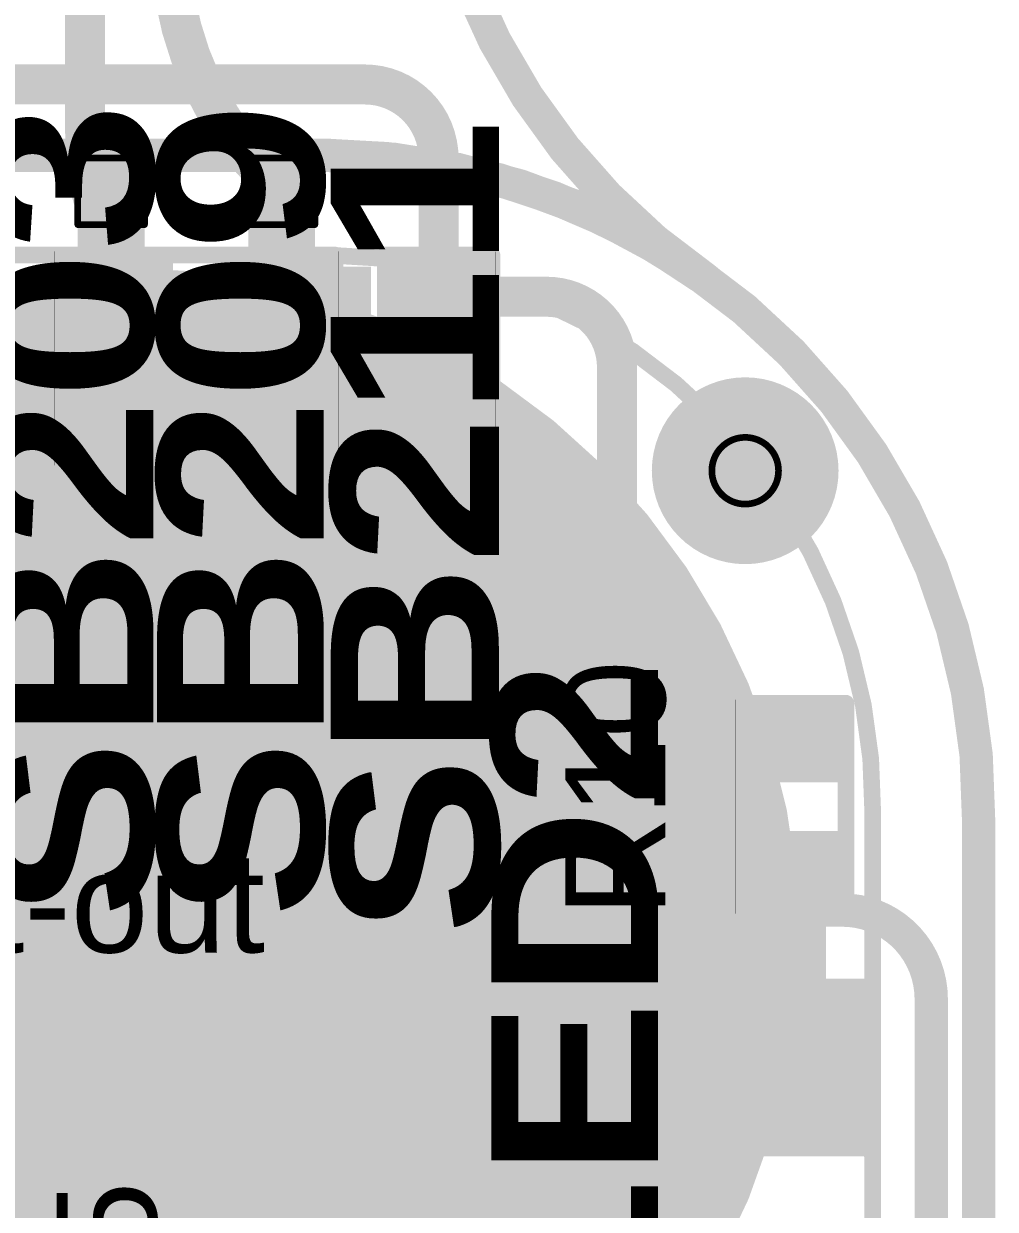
# Model space of a CAD drawing. Header units: inches. Extents: x -17 to 443, y -40 to 218.
# Drawn here: x 184.86 to 192.26, y 21.54 to 30.56 of the extents above; entities that cross this region are included whole.
import ezdxf

# ---------------------------------------------------------------- set-up
doc = ezdxf.new("R2010")
doc.units = ezdxf.units.IN
for name, color, linetype in [('Board Outline', 216, 'Continuous'), ('Bottom Layer', 5, 'Continuous'), ('Bottom Overlay', 54, 'Continuous'), ('Bottom Paste', 16, 'Continuous'), ('Bottom Solder', 6, 'Continuous'), ('Drill Drawing', 1, 'Continuous'), ('Fabrication', 76, 'Continuous'), ('Pad Holes', 156, 'Continuous'), ('Top Layer', 1, 'Continuous'), ('Top Overlay', 2, 'Continuous'), ('Top Paste', 8, 'Continuous'), ('Top Solder', 216, 'Continuous'), ('Via Holes', 16, 'Continuous')]:
    doc.layers.add(name, color=color, linetype=linetype)
doc.styles.add('Arial', font='', dxfattribs={"height": 0.2})
doc.styles.add('Arial Black_Bold', font='', dxfattribs={"height": 0.2})
doc.styles.get('Arial').set_extended_font_data('Arial')
doc.styles.get('Arial Black_Bold').set_extended_font_data('Arial Black', bold=True)

# ---------------------------------------------------------------- blocks, each defined once
blk = doc.blocks.new('SEMG_PAD_B_22')
at = {"layer": 'Bottom Layer'}
h = blk.add_hatch(color=5, dxfattribs=at)
edge = h.paths.add_edge_path()
edge.add_arc((2.794e-05, -9.98718602), 5.00000016, 0, 360)
at = {"layer": 'Bottom Paste'}
h = blk.add_hatch(color=16, dxfattribs=at)
edge = h.paths.add_edge_path()
edge.add_arc((2.794e-05, -9.98718602), 5.00000016, 0, 360)
at = {"layer": 'Bottom Solder'}
h = blk.add_hatch(color=6, dxfattribs=at)
edge = h.paths.add_edge_path()
edge.add_arc((2.794e-05, -9.98718602), 5.10160016, 0, 360)
at = {"layer": 'Bottom Overlay'}
for points in [[(-5.68320682, 10.96571086, 0.127, 0.127, 0), (-5.68320682, -10.9657134, 0.127, 0.127, 0)], [(-1.53065988, -15.21263658, 0.127, 0.127, -0.4142135623730932), (-5.68320682, -10.9657134, 0.127, 0.127, 0)], [(1.53071576, -15.21263658, 0.127, 0.127, 0), (-1.53065988, -15.21263658, 0.127, 0.127, 0)]]:
    blk.add_lwpolyline(points, format="xyseb", dxfattribs=at)
for points in [[(-5.71495682, -10.9657134, 0.0635, 0.0635, 1), (-5.65145682, -10.9657134, 0.0635, 0.0635, 1)], [(-5.71495682, -10.9657134, 0.0635, 0.0635, 1), (-5.65145682, -10.9657134, 0.0635, 0.0635, 1)], [(-1.56240988, -15.21263658, 0.0635, 0.0635, 1), (-1.49890988, -15.21263658, 0.0635, 0.0635, 1)], [(-1.56240988, -15.21263658, 0.0635, 0.0635, 1), (-1.49890988, -15.21263658, 0.0635, 0.0635, 1)]]:
    blk.add_lwpolyline(points, format="xyseb", close=True, dxfattribs=at)
blk = doc.blocks.new('S______B______0402_57')
at = {"layer": 'Top Layer'}
for points in [[(-0.6985, -0.3175), (-0.6985, 0.3175), (-0.2412999999999999, 0.3175), (-0.2413, -0.3175)], [(0.2412999999999999, -0.3175), (0.2413, 0.3175), (0.6985, 0.3175), (0.6985, -0.3175)]]:
    blk.add_hatch(color=1, dxfattribs=at).paths.add_polyline_path(points)
at = {"layer": 'Top Paste'}
for points in [[(-0.6985, -0.3175), (-0.6985, 0.3175), (-0.2412999999999999, 0.3175), (-0.2413, -0.3175)], [(0.2412999999999999, -0.3175), (0.2413, 0.3175), (0.6985, 0.3175), (0.6985, -0.3175)]]:
    blk.add_hatch(color=8, dxfattribs=at).paths.add_polyline_path(points)
at = {"layer": 'Top Solder'}
for points in [[(-0.75350116, -0.37250116), (-0.75350116, 0.37250116), (-0.1862988399999999, 0.37250116), (-0.18629884, -0.37250116)], [(0.1862988399999999, -0.37250116), (0.18629884, 0.37250116), (0.75350116, 0.37250116), (0.75350116, -0.37250116)]]:
    blk.add_hatch(color=216, dxfattribs=at).paths.add_polyline_path(points)
at = {"layer": 'Top Overlay'}
for points in [[(-0.7874, 0.4064, 0.127, 0.127, 0), (0.7874, 0.4064, 0.127, 0.127, 0)], [(-0.7874, 0.4064, 0.127, 0.127, 0), (-0.7874, -0.4064, 0.127, 0.127, 0)], [(0.7874, 0.4064, 0.127, 0.127, 0), (0.7874, -0.4064, 0.127, 0.127, 0)], [(-0.7874, -0.4064, 0.127, 0.127, 0), (0.7874, -0.4064, 0.127, 0.127, 0)], [(-0.8128, -0.4318, 0.0032258, 0.0032258, 0), (0.8128, -0.4318, 0.0032258, 0.0032258, 0)]]:
    blk.add_lwpolyline(points, format="xyseb", dxfattribs=at)
for points in [[(-0.8191499999999999, 0.4064, 0.0635, 0.0635, 1), (-0.7556499999999999, 0.4064, 0.0635, 0.0635, 1)], [(-0.8191499999999999, 0.4064, 0.0635, 0.0635, 1), (-0.7556499999999999, 0.4064, 0.0635, 0.0635, 1)], [(0.7556499999999999, 0.4064, 0.0635, 0.0635, 1), (0.8191499999999999, 0.4064, 0.0635, 0.0635, 1)], [(0.7556499999999999, 0.4064, 0.0635, 0.0635, 1), (0.8191499999999999, 0.4064, 0.0635, 0.0635, 1)], [(-0.8191499999999999, -0.4064, 0.0635, 0.0635, 1), (-0.7556499999999999, -0.4064, 0.0635, 0.0635, 1)], [(-0.8191499999999999, -0.4064, 0.0635, 0.0635, 1), (-0.7556499999999999, -0.4064, 0.0635, 0.0635, 1)], [(0.7556499999999999, -0.4064, 0.0635, 0.0635, 1), (0.8191499999999999, -0.4064, 0.0635, 0.0635, 1)], [(0.7556499999999999, -0.4064, 0.0635, 0.0635, 1), (0.8191499999999999, -0.4064, 0.0635, 0.0635, 1)], [(-0.81360518, -0.4318, 0.0016129, 0.0016129, 1), (-0.8119948199999999, -0.4318, 0.0016129, 0.0016129, 1)], [(0.8119948199999999, -0.4318, 0.0016129, 0.0016129, 1), (0.81360518, -0.4318, 0.0016129, 0.0016129, 1)]]:
    blk.add_lwpolyline(points, format="xyseb", close=True, dxfattribs=at)
at = {"layer": 'Top Overlay', "style": 'Arial Black_Bold'}
blk.add_text('SB211', height=1.27, dxfattribs=at).set_placement((-4.388119239999999, -0.44853098))
blk = doc.blocks.new('S______B______0402_59')
at = {"layer": 'Top Layer'}
for points in [[(-0.6985, -0.3175), (-0.6985, 0.3175), (-0.2412999999999999, 0.3175), (-0.2413, -0.3175)], [(0.2412999999999999, -0.3175), (0.2413, 0.3175), (0.6985, 0.3175), (0.6985, -0.3175)]]:
    blk.add_hatch(color=1, dxfattribs=at).paths.add_polyline_path(points)
at = {"layer": 'Top Paste'}
for points in [[(-0.6985, -0.3175), (-0.6985, 0.3175), (-0.2412999999999999, 0.3175), (-0.2413, -0.3175)], [(0.2412999999999999, -0.3175), (0.2413, 0.3175), (0.6985, 0.3175), (0.6985, -0.3175)]]:
    blk.add_hatch(color=8, dxfattribs=at).paths.add_polyline_path(points)
at = {"layer": 'Top Solder'}
for points in [[(-0.75350116, -0.37250116), (-0.75350116, 0.37250116), (-0.1862988399999999, 0.37250116), (-0.18629884, -0.37250116)], [(0.1862988399999999, -0.37250116), (0.18629884, 0.37250116), (0.75350116, 0.37250116), (0.75350116, -0.37250116)]]:
    blk.add_hatch(color=216, dxfattribs=at).paths.add_polyline_path(points)
at = {"layer": 'Top Overlay'}
for points in [[(-0.7874, 0.4064, 0.127, 0.127, 0), (0.7874, 0.4064, 0.127, 0.127, 0)], [(-0.7874, 0.4064, 0.127, 0.127, 0), (-0.7874, -0.40639492, 0.127, 0.127, 0)], [(0.7874, 0.4064, 0.127, 0.127, 0), (0.78740254, -0.40640254, 0.127, 0.127, 0)], [(-0.7874, -0.40639492, 0.127, 0.127, 0), (0.78740254, -0.40640254, 0.127, 0.127, 0)], [(-0.8128, -0.4317974599999999, 0.0032258, 0.0032258, 0), (0.8128, -0.4317974599999999, 0.0032258, 0.0032258, 0)]]:
    blk.add_lwpolyline(points, format="xyseb", dxfattribs=at)
for points in [[(-0.8191499999999999, 0.4064, 0.0635, 0.0635, 1), (-0.7556499999999999, 0.4064, 0.0635, 0.0635, 1)], [(-0.8191499999999999, 0.4064, 0.0635, 0.0635, 1), (-0.7556499999999999, 0.4064, 0.0635, 0.0635, 1)], [(0.7556499999999999, 0.4064, 0.0635, 0.0635, 1), (0.8191499999999999, 0.4064, 0.0635, 0.0635, 1)], [(0.7556499999999999, 0.4064, 0.0635, 0.0635, 1), (0.8191499999999999, 0.4064, 0.0635, 0.0635, 1)], [(-0.8191499999999999, -0.40639492, 0.0635, 0.0635, 1), (-0.7556499999999999, -0.40639492, 0.0635, 0.0635, 1)], [(-0.8191499999999999, -0.40639492, 0.0635, 0.0635, 1), (-0.7556499999999999, -0.40639492, 0.0635, 0.0635, 1)], [(0.75565254, -0.40640254, 0.0635, 0.0635, 1), (0.8191525399999998, -0.40640254, 0.0635, 0.0635, 1)], [(0.75565254, -0.40640254, 0.0635, 0.0635, 1), (0.8191525399999998, -0.40640254, 0.0635, 0.0635, 1)], [(-0.81360518, -0.4317974599999999, 0.0016129, 0.0016129, 1), (-0.8119948199999999, -0.4317974599999999, 0.0016129, 0.0016129, 1)], [(0.8119948199999999, -0.4317974599999999, 0.0016129, 0.0016129, 1), (0.81360518, -0.4317974599999999, 0.0016129, 0.0016129, 1)]]:
    blk.add_lwpolyline(points, format="xyseb", close=True, dxfattribs=at)
blk = doc.blocks.new('S______B______0402_134')
at = {"layer": 'Top Layer'}
for points in [[(-0.6985, -0.3175), (-0.6985, 0.3174999999999999), (-0.2413000000000001, 0.3175), (-0.2412999999999999, -0.3174999999999999)], [(0.2413000000000001, -0.3175), (0.2412999999999999, 0.3174999999999999), (0.6985, 0.3175), (0.6985, -0.3174999999999999)]]:
    blk.add_hatch(color=1, dxfattribs=at).paths.add_polyline_path(points)
at = {"layer": 'Top Paste'}
for points in [[(-0.6985, -0.3175), (-0.6985, 0.3174999999999999), (-0.2413000000000001, 0.3175), (-0.2412999999999999, -0.3174999999999999)], [(0.2413000000000001, -0.3175), (0.2412999999999999, 0.3174999999999999), (0.6985, 0.3175), (0.6985, -0.3174999999999999)]]:
    blk.add_hatch(color=8, dxfattribs=at).paths.add_polyline_path(points)
at = {"layer": 'Top Solder'}
for points in [[(-0.75350116, -0.3725011600000001), (-0.75350116, 0.3725011599999999), (-0.18629884, 0.3725011600000001), (-0.1862988399999999, -0.3725011599999999)], [(0.18629884, -0.3725011600000001), (0.1862988399999999, 0.3725011599999999), (0.75350116, 0.3725011600000001), (0.75350116, -0.3725011599999999)]]:
    blk.add_hatch(color=216, dxfattribs=at).paths.add_polyline_path(points)
at = {"layer": 'Top Overlay'}
for points in [[(0.7874, 0.4064, 0.127, 0.127, 0), (-0.7874, 0.4064, 0.127, 0.127, 0)], [(-0.7874, -0.4064, 0.127, 0.127, 0), (-0.7874, 0.4064, 0.127, 0.127, 0)], [(0.7874, -0.4064, 0.127, 0.127, 0), (0.7874, 0.4064, 0.127, 0.127, 0)], [(0.7874, -0.4064, 0.127, 0.127, 0), (-0.7874, -0.4064, 0.127, 0.127, 0)], [(0.8128, -0.4317974599999999, 0.0032258, 0.0032258, 0), (-0.8128, -0.4317974599999999, 0.0032258, 0.0032258, 0)]]:
    blk.add_lwpolyline(points, format="xyseb", dxfattribs=at)
for points in [[(-0.8191499999999999, 0.4064, 0.0635, 0.0635, 1), (-0.7556499999999999, 0.4064, 0.0635, 0.0635, 1)], [(-0.8191499999999999, 0.4064, 0.0635, 0.0635, 1), (-0.7556499999999999, 0.4064, 0.0635, 0.0635, 1)], [(0.7556499999999999, 0.4064, 0.0635, 0.0635, 1), (0.8191499999999999, 0.4064, 0.0635, 0.0635, 1)], [(0.7556499999999999, 0.4064, 0.0635, 0.0635, 1), (0.8191499999999999, 0.4064, 0.0635, 0.0635, 1)], [(-0.8191499999999999, -0.4064, 0.0635, 0.0635, 1), (-0.7556499999999999, -0.4064, 0.0635, 0.0635, 1)], [(-0.8191499999999999, -0.4064, 0.0635, 0.0635, 1), (-0.7556499999999999, -0.4064, 0.0635, 0.0635, 1)], [(0.7556499999999999, -0.4064, 0.0635, 0.0635, 1), (0.8191499999999999, -0.4064, 0.0635, 0.0635, 1)], [(0.7556499999999999, -0.4064, 0.0635, 0.0635, 1), (0.8191499999999999, -0.4064, 0.0635, 0.0635, 1)], [(-0.81360518, -0.4317974599999999, 0.0016129, 0.0016129, 1), (-0.8119948199999999, -0.4317974599999999, 0.0016129, 0.0016129, 1)], [(0.8119948199999999, -0.4317974599999999, 0.0016129, 0.0016129, 1), (0.81360518, -0.4317974599999999, 0.0016129, 0.0016129, 1)]]:
    blk.add_lwpolyline(points, format="xyseb", close=True, dxfattribs=at)
blk = doc.blocks.new('R___0402_186')
at = {"layer": 'Top Layer'}
for points in [[(-0.6985, -0.3175), (-0.6985, 0.3174999999999999), (-0.2413000000000001, 0.3175), (-0.2412999999999999, -0.3174999999999999)], [(0.2413000000000001, -0.3175), (0.2412999999999999, 0.3174999999999999), (0.6985, 0.3175), (0.6985, -0.3174999999999999)]]:
    blk.add_hatch(color=1, dxfattribs=at).paths.add_polyline_path(points)
at = {"layer": 'Top Paste'}
for points in [[(-0.6985, -0.3175), (-0.6985, 0.3174999999999999), (-0.2413000000000001, 0.3175), (-0.2412999999999999, -0.3174999999999999)], [(0.2413000000000001, -0.3175), (0.2412999999999999, 0.3174999999999999), (0.6985, 0.3175), (0.6985, -0.3174999999999999)]]:
    blk.add_hatch(color=8, dxfattribs=at).paths.add_polyline_path(points)
at = {"layer": 'Top Solder'}
for points in [[(-0.75350116, -0.3725011600000001), (-0.75350116, 0.3725011599999999), (-0.18629884, 0.3725011600000001), (-0.1862988399999999, -0.3725011599999999)], [(0.18629884, -0.3725011600000001), (0.1862988399999999, 0.3725011599999999), (0.75350116, 0.3725011600000001), (0.75350116, -0.3725011599999999)]]:
    blk.add_hatch(color=216, dxfattribs=at).paths.add_polyline_path(points)
at = {"layer": 'Top Overlay'}
for points in [[(0.7874, 0.4064, 0.127, 0.127, 0), (-0.7874, 0.4064, 0.127, 0.127, 0)], [(-0.7874, -0.4064, 0.127, 0.127, 0), (-0.7874, 0.4064, 0.127, 0.127, 0)], [(0.7874, -0.4064, 0.127, 0.127, 0), (0.7874, 0.4064, 0.127, 0.127, 0)], [(0.7874, -0.4064, 0.127, 0.127, 0), (-0.7874, -0.4064, 0.127, 0.127, 0)], [(0.8128, -0.4318, 0.0032258, 0.0032258, 0), (-0.8128, -0.4318, 0.0032258, 0.0032258, 0)]]:
    blk.add_lwpolyline(points, format="xyseb", dxfattribs=at)
for points in [[(-0.8191499999999999, 0.4064, 0.0635, 0.0635, 1), (-0.7556499999999999, 0.4064, 0.0635, 0.0635, 1)], [(-0.8191499999999999, 0.4064, 0.0635, 0.0635, 1), (-0.7556499999999999, 0.4064, 0.0635, 0.0635, 1)], [(0.7556499999999999, 0.4064, 0.0635, 0.0635, 1), (0.8191499999999999, 0.4064, 0.0635, 0.0635, 1)], [(0.7556499999999999, 0.4064, 0.0635, 0.0635, 1), (0.8191499999999999, 0.4064, 0.0635, 0.0635, 1)], [(-0.8191499999999999, -0.4064, 0.0635, 0.0635, 1), (-0.7556499999999999, -0.4064, 0.0635, 0.0635, 1)], [(-0.8191499999999999, -0.4064, 0.0635, 0.0635, 1), (-0.7556499999999999, -0.4064, 0.0635, 0.0635, 1)], [(0.7556499999999999, -0.4064, 0.0635, 0.0635, 1), (0.8191499999999999, -0.4064, 0.0635, 0.0635, 1)], [(0.7556499999999999, -0.4064, 0.0635, 0.0635, 1), (0.8191499999999999, -0.4064, 0.0635, 0.0635, 1)], [(-0.81360518, -0.4318, 0.0016129, 0.0016129, 1), (-0.8119948199999999, -0.4318, 0.0016129, 0.0016129, 1)], [(0.8119948199999999, -0.4318, 0.0016129, 0.0016129, 1), (0.81360518, -0.4318, 0.0016129, 0.0016129, 1)]]:
    blk.add_lwpolyline(points, format="xyseb", close=True, dxfattribs=at)
blk = doc.blocks.new('LED_0603_202')
at = {"layer": 'Top Layer'}
for points in [[(-0.999998, 0.5000002699999999), (-0.499999, 0.5000002699999999), (-0.499999, -0.5000002699999999), (-0.999998, -0.5000002699999999)], [(0.50000154, 0.5000002699999999), (1.00000054, 0.5000002699999999), (1.00000054, -0.5000002699999999), (0.50000154, -0.5000002699999999)]]:
    blk.add_hatch(color=1, dxfattribs=at).paths.add_polyline_path(points)
at = {"layer": 'Top Overlay'}
blk.add_hatch(color=2, dxfattribs=at).paths.add_polyline_path([(1.1175746, -0.6603720599999999), (1.75256952, -0.6603720599999999), (1.75256952, 0.6604279399999999), (1.1175746, 0.6604279399999999)])
at = {"layer": 'Top Paste'}
for points in [[(-0.999998, 0.5000002699999999), (-0.499999, 0.5000002699999999), (-0.499999, -0.5000002699999999), (-0.999998, -0.5000002699999999)], [(0.50000154, 0.5000002699999999), (1.00000054, 0.5000002699999999), (1.00000054, -0.5000002699999999), (0.50000154, -0.5000002699999999)]]:
    blk.add_hatch(color=8, dxfattribs=at).paths.add_polyline_path(points)
at = {"layer": 'Top Solder'}
for points in [[(-1.101598, 0.6016002699999999), (-0.398399, 0.6016002699999999), (-0.398399, -0.6016002699999999), (-1.101598, -0.6016002699999999)], [(0.39840154, 0.6016002699999999), (1.10160054, 0.6016002699999999), (1.10160054, -0.6016002699999999), (0.39840154, -0.6016002699999999)]]:
    blk.add_hatch(color=216, dxfattribs=at).paths.add_polyline_path(points)
at = {"layer": 'Top Overlay'}
for points in [[(-1.1176, 0.6096, 0.127, 0.127, 0), (-0.4318, 0.6096, 0.127, 0.127, 0)], [(-1.1176, 0.6096, 0.127, 0.127, 0), (-1.1176, -0.6096, 0.127, 0.127, 0)], [(0.4318, 0.6096, 0.127, 0.127, 0), (1.11760254, 0.6096, 0.127, 0.127, 0)], [(1.11760254, 0.6096, 0.127, 0.127, 0), (1.11760254, -0.6096, 0.127, 0.127, 0)], [(-1.1176, -0.6096, 0.127, 0.127, 0), (-0.4318, -0.6096, 0.127, 0.127, 0)], [(0.4318, -0.6096, 0.127, 0.127, 0), (1.11760254, -0.6096, 0.127, 0.127, 0)]]:
    blk.add_lwpolyline(points, format="xyseb", dxfattribs=at)
for points in [[(-1.14935, 0.6096, 0.0635, 0.0635, 1), (-1.08585, 0.6096, 0.0635, 0.0635, 1)], [(-1.14935, 0.6096, 0.0635, 0.0635, 1), (-1.08585, 0.6096, 0.0635, 0.0635, 1)], [(-0.46355, 0.6096, 0.0635, 0.0635, 1), (-0.40005, 0.6096, 0.0635, 0.0635, 1)], [(0.40005, 0.6096, 0.0635, 0.0635, 1), (0.46355, 0.6096, 0.0635, 0.0635, 1)], [(1.08585254, 0.6096, 0.0635, 0.0635, 1), (1.14935254, 0.6096, 0.0635, 0.0635, 1)], [(1.08585254, 0.6096, 0.0635, 0.0635, 1), (1.14935254, 0.6096, 0.0635, 0.0635, 1)], [(-1.14935, -0.6096, 0.0635, 0.0635, 1), (-1.08585, -0.6096, 0.0635, 0.0635, 1)], [(-1.14935, -0.6096, 0.0635, 0.0635, 1), (-1.08585, -0.6096, 0.0635, 0.0635, 1)], [(-0.46355, -0.6096, 0.0635, 0.0635, 1), (-0.40005, -0.6096, 0.0635, 0.0635, 1)], [(0.40005, -0.6096, 0.0635, 0.0635, 1), (0.46355, -0.6096, 0.0635, 0.0635, 1)], [(1.08585254, -0.6096, 0.0635, 0.0635, 1), (1.14935254, -0.6096, 0.0635, 0.0635, 1)], [(1.08585254, -0.6096, 0.0635, 0.0635, 1), (1.14935254, -0.6096, 0.0635, 0.0635, 1)]]:
    blk.add_lwpolyline(points, format="xyseb", close=True, dxfattribs=at)

msp = doc.modelspace()

# ---------------------------------------------------------------- hatches: boundary and pattern name
at = {"layer": 'Bottom Layer'}
h = msp.add_hatch(color=5, dxfattribs=at)
edge = h.paths.add_edge_path()
edge.add_arc((185.52698734, 29.28750048), 0.2999994, 0, 360)
h = msp.add_hatch(color=5, dxfattribs=at)
edge = h.paths.add_edge_path()
edge.add_arc((186.82485876, 29.2874954), 0.2999994, 0, 360)
at = {"layer": 'Bottom Solder'}
h = msp.add_hatch(color=6, dxfattribs=at)
edge = h.paths.add_edge_path()
edge.add_arc((190.35672622, 27.15937164), 0.1016, 0, 360)
at = {"layer": 'Pad Holes'}
h = msp.add_hatch(color=7, dxfattribs=at)
edge = h.paths.add_edge_path()
edge.add_arc((190.35672622, 27.15937164), 0.499999, 0, 360)
at = {"layer": 'Top Layer'}
h = msp.add_hatch(color=1, dxfattribs=at)
edge = h.paths.add_edge_path()
edge.add_arc((185.52698734, 29.28750048), 0.2999994, 0, 360)
h = msp.add_hatch(color=1, dxfattribs=at)
edge = h.paths.add_edge_path()
edge.add_arc((186.82485876, 29.2874954), 0.2999994, 0, 360)
for points in [[(186.50735876, 27.9506934), (187.50591912, 27.9506934), (187.50591912, 28.7126934), (186.50735876, 28.7126934)], [(188.33863018, 28.07769848), (187.35951606, 28.07769848), (187.35951606, 27.31569848), (188.33863018, 27.31569848)]]:
    msp.add_hatch(color=1, dxfattribs=at).paths.add_polyline_path(points)
at = {"layer": 'Top Solder'}
h = msp.add_hatch(color=216, dxfattribs=at)
edge = h.paths.add_edge_path()
edge.add_arc((190.35672622, 27.15937164), 0.1016, 0, 360)
at = {"layer": 'Via Holes'}
h = msp.add_hatch(color=7, dxfattribs=at)
edge = h.paths.add_edge_path()
edge.add_arc((185.52698734, 29.28750048), 0.1499997, 0, 360)
h = msp.add_hatch(color=7, dxfattribs=at)
edge = h.paths.add_edge_path()
edge.add_arc((186.82485876, 29.2874954), 0.1499997, 0, 360)

# ---------------------------------------------------------------- linework, layer by layer
at = {"layer": 'Board Outline'}
for points in [[(190.05548984, 28.61523868, 0.127, 0.127, -0.2500687460615744), (187.88691404, 32.79238806, 0.127, 0.127, 0)], [(190.05696304, 28.61728338, 0.127, 0.127, -0.2441754300213249), (192.13469066, 24.50403024, 0.127, 0.127, 0)], [(192.13469066, 24.50408358, 0.127, 0.127, 0), (192.13472622, 2.648331, 0.127, 0.127, 0)]]:
    msp.add_lwpolyline(points, format="xyseb", dxfattribs=at)
for points in [[(190.02373984, 28.61523868, 0.0635, 0.0635, 1), (190.08723984, 28.61523868, 0.0635, 0.0635, 1)], [(190.02521304, 28.61728338, 0.0635, 0.0635, 1), (190.08871304, 28.61728338, 0.0635, 0.0635, 1)], [(192.10294066, 24.50408358, 0.0635, 0.0635, 1), (192.16644066, 24.50408358, 0.0635, 0.0635, 1)], [(192.10294066, 24.50403024, 0.0635, 0.0635, 1), (192.16644066, 24.50403024, 0.0635, 0.0635, 1)]]:
    msp.add_lwpolyline(points, format="xyseb", close=True, dxfattribs=at)
at = {"layer": 'Bottom Layer'}
for points in [[(185.32707156, 29.77014111999999, 0.3048, 0.3048, 0), (185.32707156, 52.65259218, 0.3048, 0.3048, 0)], [(186.72102102, 29.39133314, 0.3048, 0.3048, -0.198912367379658), (185.9770728, 31.18738492, 0.3048, 0.3048, 0)], [(185.52698734, 29.28750048, 0.3048, 0.3048, -0.198912367379658), (185.32707156, 29.77014111999999, 0.3048, 0.3048, 0)], [(186.72102102, 29.39133314, 0.3048, 0.3048, 0), (186.82485876, 29.2874954, 0.3048, 0.3048, 0)], [(185.64533356, 23.5761403, 0.254, 0.254, -0.4142135623730951), (185.88364906, 23.8144558, 0.254, 0.254, 0)], [(185.88364906, 23.8144558, 0.254, 0.254, 0), (191.0966079, 23.8144558, 0.254, 0.254, 0)], [(191.0966079, 23.8144558, 0.254, 0.254, -0.4142135623730951), (191.77405638, 23.13700732, 0.254, 0.254, 0)], [(191.77405638, 10.26952734, 0.254, 0.254, 0), (191.77405638, 23.13700732, 0.254, 0.254, 0)]]:
    msp.add_lwpolyline(points, format="xyseb", dxfattribs=at)
for points in [[(185.25087156, 29.77014111999999, 0.1524, 0.1524, 1), (185.40327156, 29.77014111999999, 0.1524, 0.1524, 1)], [(185.25087156, 29.77014111999999, 0.1524, 0.1524, 1), (185.40327156, 29.77014111999999, 0.1524, 0.1524, 1)], [(186.64482102, 29.39133314, 0.1524, 0.1524, 1), (186.79722102, 29.39133314, 0.1524, 0.1524, 1)], [(186.64482102, 29.39133314, 0.1524, 0.1524, 1), (186.79722102, 29.39133314, 0.1524, 0.1524, 1)], [(185.45078734, 29.28750048, 0.1524, 0.1524, 1), (185.60318734, 29.28750048, 0.1524, 0.1524, 1)], [(186.74865876, 29.2874954, 0.1524, 0.1524, 1), (186.90105876, 29.2874954, 0.1524, 0.1524, 1)], [(185.82014906, 23.8144558, 0.127, 0.127, 1), (185.94714906, 23.8144558, 0.127, 0.127, 1)], [(185.82014906, 23.8144558, 0.127, 0.127, 1), (185.94714906, 23.8144558, 0.127, 0.127, 1)], [(191.0331079, 23.8144558, 0.127, 0.127, 1), (191.1601079, 23.8144558, 0.127, 0.127, 1)], [(191.0331079, 23.8144558, 0.127, 0.127, 1), (191.1601079, 23.8144558, 0.127, 0.127, 1)], [(185.58183356, 23.5761403, 0.127, 0.127, 1), (185.70883356, 23.5761403, 0.127, 0.127, 1)], [(191.71055638, 23.13700732, 0.127, 0.127, 1), (191.83755638, 23.13700732, 0.127, 0.127, 1)], [(191.71055638, 23.13700732, 0.127, 0.127, 1), (191.83755638, 23.13700732, 0.127, 0.127, 1)]]:
    msp.add_lwpolyline(points, format="xyseb", close=True, dxfattribs=at)
at = {"layer": 'Drill Drawing'}
for points in [[(185.27298734, 29.54150048, 0.0508, 0.0508, 0), (185.78098734, 29.54150048, 0.0508, 0.0508, 0)], [(185.27298734, 29.03350048, 0.0508, 0.0508, 0), (185.27298734, 29.54150048, 0.0508, 0.0508, 0)], [(185.78098734, 29.03350048, 0.0508, 0.0508, 0), (185.78098734, 29.54150048, 0.0508, 0.0508, 0)], [(186.57085876, 29.5414954, 0.0508, 0.0508, 0), (187.07885876, 29.5414954, 0.0508, 0.0508, 0)], [(186.57085876, 29.0334954, 0.0508, 0.0508, 0), (186.57085876, 29.5414954, 0.0508, 0.0508, 0)], [(187.07885876, 29.0334954, 0.0508, 0.0508, 0), (187.07885876, 29.5414954, 0.0508, 0.0508, 0)], [(185.27298734, 29.03350048, 0.0508, 0.0508, 0), (185.78098734, 29.03350048, 0.0508, 0.0508, 0)], [(186.57085876, 29.0334954, 0.0508, 0.0508, 0), (187.07885876, 29.0334954, 0.0508, 0.0508, 0)]]:
    msp.add_lwpolyline(points, format="xyseb", dxfattribs=at)
for points in [[(185.26028734, 29.54150048, 0.0254, 0.0254, 1), (185.28568734, 29.54150048, 0.0254, 0.0254, 1)], [(185.26028734, 29.54150048, 0.0254, 0.0254, 1), (185.28568734, 29.54150048, 0.0254, 0.0254, 1)], [(185.76828734, 29.54150048, 0.0254, 0.0254, 1), (185.79368734, 29.54150048, 0.0254, 0.0254, 1)], [(185.76828734, 29.54150048, 0.0254, 0.0254, 1), (185.79368734, 29.54150048, 0.0254, 0.0254, 1)], [(186.55815876, 29.5414954, 0.0254, 0.0254, 1), (186.58355876, 29.5414954, 0.0254, 0.0254, 1)], [(186.55815876, 29.5414954, 0.0254, 0.0254, 1), (186.58355876, 29.5414954, 0.0254, 0.0254, 1)], [(187.06615876, 29.5414954, 0.0254, 0.0254, 1), (187.09155876, 29.5414954, 0.0254, 0.0254, 1)], [(187.06615876, 29.5414954, 0.0254, 0.0254, 1), (187.09155876, 29.5414954, 0.0254, 0.0254, 1)], [(185.26028734, 29.03350048, 0.0254, 0.0254, 1), (185.28568734, 29.03350048, 0.0254, 0.0254, 1)], [(185.26028734, 29.03350048, 0.0254, 0.0254, 1), (185.28568734, 29.03350048, 0.0254, 0.0254, 1)], [(185.76828734, 29.03350048, 0.0254, 0.0254, 1), (185.79368734, 29.03350048, 0.0254, 0.0254, 1)], [(185.76828734, 29.03350048, 0.0254, 0.0254, 1), (185.79368734, 29.03350048, 0.0254, 0.0254, 1)], [(186.55815876, 29.0334954, 0.0254, 0.0254, 1), (186.58355876, 29.0334954, 0.0254, 0.0254, 1)], [(186.55815876, 29.0334954, 0.0254, 0.0254, 1), (186.58355876, 29.0334954, 0.0254, 0.0254, 1)], [(187.06615876, 29.0334954, 0.0254, 0.0254, 1), (187.09155876, 29.0334954, 0.0254, 0.0254, 1)], [(187.06615876, 29.0334954, 0.0254, 0.0254, 1), (187.09155876, 29.0334954, 0.0254, 0.0254, 1)], [(190.61072622, 27.15937164, 0.0508, 0.0508, 1), (190.10272622, 27.15937164, 0.0508, 0.0508, 1)], [(190.09002622, 27.15937164, 0.0254, 0.0254, 1), (190.11542622, 27.15937164, 0.0254, 0.0254, 1)], [(190.59802622, 27.15937164, 0.0254, 0.0254, 1), (190.62342622, 27.15937164, 0.0254, 0.0254, 1)]]:
    msp.add_lwpolyline(points, format="xyseb", close=True, dxfattribs=at)
at = {"layer": 'Fabrication'}
for points in [[(190.05548984, 28.61523868, 0.254, 0.254, -0.2500687460615744), (187.88691404, 32.79238806, 0.254, 0.254, 0)], [(184.1074677, 29.5596056, 0.254, 0.254, 0), (187.18682146, 29.5596056, 0.254, 0.254, 0)], [(184.11182888, 29.55983674, 0.254, 0.254, 0), (187.19118264, 29.55983674, 0.254, 0.254, 0)], [(187.18687734, 29.5596056, 0.254, 0.254, -0.1546127337349248), (190.05548984, 28.61523868, 0.254, 0.254, 0)], [(187.19118264, 29.55983674, 0.254, 0.254, -0.414213562373093), (192.13469066, 24.50397436, 0.254, 0.254, 0)], [(192.13469066, 24.50408358, 0.254, 0.254, 0), (192.13472622, 2.648331, 0.254, 0.254, 0)]]:
    msp.add_lwpolyline(points, format="xyseb", dxfattribs=at)
for points in [[(187.12332146, 29.5596056, 0.127, 0.127, 1), (187.25032146, 29.5596056, 0.127, 0.127, 1)], [(187.12337734, 29.5596056, 0.127, 0.127, 1), (187.25037734, 29.5596056, 0.127, 0.127, 1)], [(187.12768264, 29.55983674, 0.127, 0.127, 1), (187.25468264, 29.55983674, 0.127, 0.127, 1)], [(187.12768264, 29.55983674, 0.127, 0.127, 1), (187.25468264, 29.55983674, 0.127, 0.127, 1)], [(189.99198984, 28.61523868, 0.127, 0.127, 1), (190.11898984, 28.61523868, 0.127, 0.127, 1)], [(189.99198984, 28.61523868, 0.127, 0.127, 1), (190.11898984, 28.61523868, 0.127, 0.127, 1)], [(190.64527784, 23.57619872, 0.254, 0.254, 1), (180.64527752, 23.57619872, 0.254, 0.254, 1)], [(190.9409567, 27.15937164, 0.254, 0.254, 1), (189.77249574, 27.15937164, 0.254, 0.254, 1)], [(189.70899574, 27.15937164, 0.127, 0.127, 1), (189.83599574, 27.15937164, 0.127, 0.127, 1)], [(190.8774567, 27.15937164, 0.127, 0.127, 1), (191.0044567, 27.15937164, 0.127, 0.127, 1)], [(192.07119066, 24.50408358, 0.127, 0.127, 1), (192.19819066, 24.50408358, 0.127, 0.127, 1)], [(192.07119066, 24.50397436, 0.127, 0.127, 1), (192.19819066, 24.50397436, 0.127, 0.127, 1)], [(190.58177784, 23.57619872, 0.127, 0.127, 1), (190.70877784, 23.57619872, 0.127, 0.127, 1)]]:
    msp.add_lwpolyline(points, format="xyseb", close=True, dxfattribs=at)
at = {"layer": 'Top Layer'}
for points in [[(184.59360846, 30.10029794, 0.3048, 0.3048, 0), (187.45890372, 30.10029794, 0.3048, 0.3048, 0)], [(187.45890372, 30.10029794, 0.3048, 0.3048, -0.4142135623730951), (188.02113018, 29.53807148, 0.3048, 0.3048, 0)], [(188.02113018, 28.48409594, 0.3048, 0.3048, 0), (188.02113018, 29.53807148, 0.3048, 0.3048, 0)], [(185.52698734, 28.56030102, 0.508, 0.508, 0), (185.52698734, 29.28750048, 0.508, 0.508, 0)], [(186.82485876, 28.48409594, 0.508, 0.508, 0), (186.82485876, 29.2874954, 0.508, 0.508, 0)], [(185.52698734, 28.48409848, 0.3048, 0.3048, 0), (185.69208734, 28.40789848, 0.3048, 0.3048, 0)], [(188.02113018, 28.48409594, 0.3048, 0.3048, 0), (188.84412828, 28.48409594, 0.3048, 0.3048, 0)], [(188.84412828, 28.48409594, 0.3048, 0.3048, -0.4142135623730951), (189.38003526, 27.94818896, 0.3048, 0.3048, 0)], [(185.69208734, 28.40789848, 0.3048, 0.3048, 0), (186.0825336, 28.00172962, 0.3048, 0.3048, 0)], [(187.0176219, 28.3316934, 0.3809999999999999, 0.3809999999999999, 0), (187.14688504, 28.3316934, 0.3809999999999999, 0.3809999999999999, 0)], [(187.33738758, 28.10088614, 0.3809999999999999, 0.3809999999999999, 0), (187.55001606, 27.88825766, 0.3809999999999999, 0.3809999999999999, 0)], [(186.08253614, 28.00172962, 0.3048, 0.3048, -0.1899414445800947), (186.17465178, 27.77779814, 0.3048, 0.3048, 0)], [(187.55001606, 27.88720102, 0.3809999999999999, 0.3809999999999999, 0), (187.55001606, 27.88825766, 0.3809999999999999, 0.3809999999999999, 0)], [(187.55001606, 27.88720102, 0.3809999999999999, 0.3809999999999999, 0), (187.68082352, 27.75639356, 0.3809999999999999, 0.3809999999999999, 0)], [(189.38003526, 25.47749794, 0.3048, 0.3048, 0), (189.38003526, 27.94818896, 0.3048, 0.3048, 0)], [(186.17464924, 27.77779814, 0.3048, 0.3048, 0), (186.17548998, 27.7212933, 0.3048, 0.3048, 0)], [(187.6214688, 27.61224094, 0.3048, 0.3048, -0.197822719320658), (187.68082352, 27.75639356, 0.3048, 0.3048, 0)], [(187.68082352, 27.75639356, 0.3809999999999999, 0.3809999999999999, 0), (187.7405186, 27.69669848, 0.3809999999999999, 0.3809999999999999, 0)], [(187.68082352, 27.75639356, 0.3048, 0.3048, -0.001048394384282018), (187.68143058, 27.75700062, 0.3048, 0.3048, 0)], [(186.17548998, 25.3242318, 0.3048, 0.3048, 0), (186.17548998, 27.7212933, 0.3048, 0.3048, 0)], [(187.7405186, 27.69669848, 0.3809999999999999, 0.3809999999999999, 0), (187.84907312, 27.69669848, 0.3809999999999999, 0.3809999999999999, 0)], [(187.6214688, 25.82134282, 0.3048, 0.3048, 0), (187.6214688, 27.61224094, 0.3048, 0.3048, 0)], [(184.33071592, 27.54429848, 0.3048, 0.3048, -0.1989123479952574), (185.04438734, 25.82134282, 0.3048, 0.3048, 0)], [(185.52698734, 27.54429594, 0.3048, 0.3048, 0), (185.54195302, 27.54429594, 0.3048, 0.3048, 0)], [(185.54195302, 27.54429594, 0.3048, 0.3048, 0), (185.61815302, 27.46809594, 0.3048, 0.3048, 0)], [(186.82485876, 27.4680934, 0.3048, 0.3048, 0), (186.82485876, 27.5442934, 0.3048, 0.3048, 0)], [(185.61815302, 19.37594042, 0.3048, 0.3048, 0), (185.61815302, 27.46809594, 0.3048, 0.3048, 0)], [(186.82485622, 25.46403086, 0.3048, 0.3048, 0), (186.82485876, 27.4680934, 0.3048, 0.3048, 0)], [(185.04438734, 19.67448186, 0.3048, 0.3048, 0), (185.04438734, 25.82134282, 0.3048, 0.3048, 0)], [(187.94115066, 25.04956636, 0.3048, 0.3048, -0.198912367379658), (187.6214688, 25.82134282, 0.3048, 0.3048, 0)], [(186.82485368, 25.4627888, 0.3048, 0.3048, 0), (186.82485622, 25.46403086, 0.3048, 0.3048, 0)], [(187.05954206, 24.8989215, 0.3048, 0.3048, -0.199285063177296), (186.82485368, 25.4627888, 0.3048, 0.3048, 0)], [(189.7857774, 25.0717558, 0.3048, 0.3048, -0.4142135623730951), (189.38003526, 25.47749794, 0.3048, 0.3048, 0)], [(186.52641384, 24.47531046, 0.3048, 0.3048, -0.1996126708084749), (186.17548998, 25.3242318, 0.3048, 0.3048, 0)], [(187.94115066, 25.04956382, 0.3048, 0.3048, 0), (188.6505117, 24.34020278, 0.3048, 0.3048, 0)], [(189.7857774, 25.0717558, 0.3048, 0.3048, 0), (190.71709126, 25.0717558, 0.3048, 0.3048, 0)], [(187.05953952, 24.89891896, 0.3048, 0.3048, 0), (187.97176528, 23.98670844, 0.3048, 0.3048, 0)], [(186.52641384, 24.47531046, 0.3048, 0.3048, 0), (186.52761526, 24.47411412, 0.3048, 0.3048, 0)], [(186.52761526, 24.47411412, 0.3048, 0.3048, 0), (187.36608704, 23.63564234, 0.3048, 0.3048, 0)], [(188.6505117, 24.34020278, 0.3048, 0.3048, -0.198912367379658), (189.39445992, 22.544151, 0.3048, 0.3048, 0)], [(190.71709126, 22.33947526, 0.508, 0.508, 0), (190.71709126, 24.0543715, 0.508, 0.508, 0)], [(187.97176528, 23.98670844, 0.3048, 0.3048, -0.198912367379658), (188.7157135, 22.19065666, 0.3048, 0.3048, 0)], [(187.36608704, 23.63564234, 0.3048, 0.3048, -0.198912367379658), (188.05923526, 21.96223446, 0.3048, 0.3048, 0)], [(189.39445992, 16.72369782, 0.3048, 0.3048, 0), (189.39445992, 22.544151, 0.3048, 0.3048, 0)], [(188.7157135, 21.28649794, 0.3048, 0.3048, 0), (188.7157135, 22.19065666, 0.3048, 0.3048, 0)], [(188.05923526, 10.74697114, 0.3048, 0.3048, 0), (188.05923526, 21.96223446, 0.3048, 0.3048, 0)]]:
    msp.add_lwpolyline(points, format="xyseb", dxfattribs=at)
for points in [[(187.38270372, 30.10029794, 0.1524, 0.1524, 1), (187.53510372, 30.10029794, 0.1524, 0.1524, 1)], [(187.38270372, 30.10029794, 0.1524, 0.1524, 1), (187.53510372, 30.10029794, 0.1524, 0.1524, 1)], [(187.94493018, 29.53807148, 0.1524, 0.1524, 1), (188.09733018, 29.53807148, 0.1524, 0.1524, 1)], [(187.94493018, 29.53807148, 0.1524, 0.1524, 1), (188.09733018, 29.53807148, 0.1524, 0.1524, 1)], [(185.39998734, 29.28750048, 0.254, 0.254, 1), (185.65398734, 29.28750048, 0.254, 0.254, 1)], [(186.69785876, 29.2874954, 0.254, 0.254, 1), (186.95185876, 29.2874954, 0.254, 0.254, 1)], [(185.39998734, 28.56030102, 0.254, 0.254, 1), (185.65398734, 28.56030102, 0.254, 0.254, 1)], [(186.69785876, 28.48409594, 0.254, 0.254, 1), (186.95185876, 28.48409594, 0.254, 0.254, 1)], [(185.45078734, 28.48409848, 0.1524, 0.1524, 1), (185.60318734, 28.48409848, 0.1524, 0.1524, 1)], [(187.94493018, 28.48409594, 0.1524, 0.1524, 1), (188.09733018, 28.48409594, 0.1524, 0.1524, 1)], [(187.94493018, 28.48409594, 0.1524, 0.1524, 1), (188.09733018, 28.48409594, 0.1524, 0.1524, 1)], [(188.76792828, 28.48409594, 0.1524, 0.1524, 1), (188.92032828, 28.48409594, 0.1524, 0.1524, 1)], [(188.76792828, 28.48409594, 0.1524, 0.1524, 1), (188.92032828, 28.48409594, 0.1524, 0.1524, 1)], [(185.61588734, 28.40789848, 0.1524, 0.1524, 1), (185.76828734, 28.40789848, 0.1524, 0.1524, 1)], [(185.61588734, 28.40789848, 0.1524, 0.1524, 1), (185.76828734, 28.40789848, 0.1524, 0.1524, 1)], [(186.9223719, 28.3316934, 0.1905, 0.1905, 1), (187.1128719, 28.3316934, 0.1905, 0.1905, 1)], [(187.05163504, 28.3316934, 0.1905, 0.1905, 1), (187.24213504, 28.3316934, 0.1905, 0.1905, 1)], [(187.24213758, 28.10088614, 0.1905, 0.1905, 1), (187.43263758, 28.10088614, 0.1905, 0.1905, 1)], [(186.0063336, 28.00172962, 0.1524, 0.1524, 1), (186.1587336, 28.00172962, 0.1524, 0.1524, 1)], [(186.00633614, 28.00172962, 0.1524, 0.1524, 1), (186.15873614, 28.00172962, 0.1524, 0.1524, 1)], [(187.45476606, 27.88825766, 0.1905, 0.1905, 1), (187.64526606, 27.88825766, 0.1905, 0.1905, 1)], [(187.45476606, 27.88825766, 0.1905, 0.1905, 1), (187.64526606, 27.88825766, 0.1905, 0.1905, 1)], [(187.45476606, 27.88720102, 0.1905, 0.1905, 1), (187.64526606, 27.88720102, 0.1905, 0.1905, 1)], [(187.45476606, 27.88720102, 0.1905, 0.1905, 1), (187.64526606, 27.88720102, 0.1905, 0.1905, 1)], [(189.30383526, 27.94818896, 0.1524, 0.1524, 1), (189.45623526, 27.94818896, 0.1524, 0.1524, 1)], [(189.30383526, 27.94818896, 0.1524, 0.1524, 1), (189.45623526, 27.94818896, 0.1524, 0.1524, 1)], [(186.09844924, 27.77779814, 0.1524, 0.1524, 1), (186.25084924, 27.77779814, 0.1524, 0.1524, 1)], [(186.09845178, 27.77779814, 0.1524, 0.1524, 1), (186.25085178, 27.77779814, 0.1524, 0.1524, 1)], [(187.58557352, 27.75639356, 0.1905, 0.1905, 1), (187.77607352, 27.75639356, 0.1905, 0.1905, 1)], [(187.58557352, 27.75639356, 0.1905, 0.1905, 1), (187.77607352, 27.75639356, 0.1905, 0.1905, 1)], [(187.60462352, 27.75639356, 0.1524, 0.1524, 1), (187.75702352, 27.75639356, 0.1524, 0.1524, 1)], [(187.60462352, 27.75639356, 0.1524, 0.1524, 1), (187.75702352, 27.75639356, 0.1524, 0.1524, 1)], [(187.60523058, 27.75700062, 0.1524, 0.1524, 1), (187.75763058, 27.75700062, 0.1524, 0.1524, 1)], [(186.09928998, 27.7212933, 0.1524, 0.1524, 1), (186.25168998, 27.7212933, 0.1524, 0.1524, 1)], [(186.09928998, 27.7212933, 0.1524, 0.1524, 1), (186.25168998, 27.7212933, 0.1524, 0.1524, 1)], [(187.6452686, 27.69669848, 0.1905, 0.1905, 1), (187.8357686, 27.69669848, 0.1905, 0.1905, 1)], [(187.6452686, 27.69669848, 0.1905, 0.1905, 1), (187.8357686, 27.69669848, 0.1905, 0.1905, 1)], [(187.75382312, 27.69669848, 0.1905, 0.1905, 1), (187.94432312, 27.69669848, 0.1905, 0.1905, 1)], [(187.5452688, 27.61224094, 0.1524, 0.1524, 1), (187.6976688, 27.61224094, 0.1524, 0.1524, 1)], [(187.5452688, 27.61224094, 0.1524, 0.1524, 1), (187.6976688, 27.61224094, 0.1524, 0.1524, 1)], [(185.45078734, 27.54429594, 0.1524, 0.1524, 1), (185.60318734, 27.54429594, 0.1524, 0.1524, 1)], [(185.46575302, 27.54429594, 0.1524, 0.1524, 1), (185.61815302, 27.54429594, 0.1524, 0.1524, 1)], [(185.46575302, 27.54429594, 0.1524, 0.1524, 1), (185.61815302, 27.54429594, 0.1524, 0.1524, 1)], [(186.74865876, 27.5442934, 0.1524, 0.1524, 1), (186.90105876, 27.5442934, 0.1524, 0.1524, 1)], [(185.54195302, 27.46809594, 0.1524, 0.1524, 1), (185.69435302, 27.46809594, 0.1524, 0.1524, 1)], [(185.54195302, 27.46809594, 0.1524, 0.1524, 1), (185.69435302, 27.46809594, 0.1524, 0.1524, 1)], [(186.74865876, 27.4680934, 0.1524, 0.1524, 1), (186.90105876, 27.4680934, 0.1524, 0.1524, 1)], [(186.74865876, 27.4680934, 0.1524, 0.1524, 1), (186.90105876, 27.4680934, 0.1524, 0.1524, 1)], [(184.96818734, 25.82134282, 0.1524, 0.1524, 1), (185.12058734, 25.82134282, 0.1524, 0.1524, 1)], [(184.96818734, 25.82134282, 0.1524, 0.1524, 1), (185.12058734, 25.82134282, 0.1524, 0.1524, 1)], [(187.5452688, 25.82134282, 0.1524, 0.1524, 1), (187.6976688, 25.82134282, 0.1524, 0.1524, 1)], [(187.5452688, 25.82134282, 0.1524, 0.1524, 1), (187.6976688, 25.82134282, 0.1524, 0.1524, 1)], [(186.74865368, 25.4627888, 0.1524, 0.1524, 1), (186.90105368, 25.4627888, 0.1524, 0.1524, 1)], [(186.74865368, 25.4627888, 0.1524, 0.1524, 1), (186.90105368, 25.4627888, 0.1524, 0.1524, 1)], [(186.74865622, 25.46403086, 0.1524, 0.1524, 1), (186.90105622, 25.46403086, 0.1524, 0.1524, 1)], [(186.74865622, 25.46403086, 0.1524, 0.1524, 1), (186.90105622, 25.46403086, 0.1524, 0.1524, 1)], [(189.30383526, 25.47749794, 0.1524, 0.1524, 1), (189.45623526, 25.47749794, 0.1524, 0.1524, 1)], [(189.30383526, 25.47749794, 0.1524, 0.1524, 1), (189.45623526, 25.47749794, 0.1524, 0.1524, 1)], [(186.09928998, 25.3242318, 0.1524, 0.1524, 1), (186.25168998, 25.3242318, 0.1524, 0.1524, 1)], [(186.09928998, 25.3242318, 0.1524, 0.1524, 1), (186.25168998, 25.3242318, 0.1524, 0.1524, 1)], [(187.86495066, 25.04956636, 0.1524, 0.1524, 1), (188.01735066, 25.04956636, 0.1524, 0.1524, 1)], [(187.86495066, 25.04956382, 0.1524, 0.1524, 1), (188.01735066, 25.04956382, 0.1524, 0.1524, 1)], [(189.7095774, 25.0717558, 0.1524, 0.1524, 1), (189.8619774, 25.0717558, 0.1524, 0.1524, 1)], [(189.7095774, 25.0717558, 0.1524, 0.1524, 1), (189.8619774, 25.0717558, 0.1524, 0.1524, 1)], [(190.64089126, 25.0717558, 0.1524, 0.1524, 1), (190.79329126, 25.0717558, 0.1524, 0.1524, 1)], [(186.98333952, 24.89891896, 0.1524, 0.1524, 1), (187.13573952, 24.89891896, 0.1524, 0.1524, 1)], [(186.98334206, 24.8989215, 0.1524, 0.1524, 1), (187.13574206, 24.8989215, 0.1524, 0.1524, 1)], [(186.45021384, 24.47531046, 0.1524, 0.1524, 1), (186.60261384, 24.47531046, 0.1524, 0.1524, 1)], [(186.45021384, 24.47531046, 0.1524, 0.1524, 1), (186.60261384, 24.47531046, 0.1524, 0.1524, 1)], [(186.45141526, 24.47411412, 0.1524, 0.1524, 1), (186.60381526, 24.47411412, 0.1524, 0.1524, 1)], [(186.45141526, 24.47411412, 0.1524, 0.1524, 1), (186.60381526, 24.47411412, 0.1524, 0.1524, 1)], [(188.5743117, 24.34020278, 0.1524, 0.1524, 1), (188.7267117, 24.34020278, 0.1524, 0.1524, 1)], [(188.5743117, 24.34020278, 0.1524, 0.1524, 1), (188.7267117, 24.34020278, 0.1524, 0.1524, 1)], [(190.59009126, 24.0543715, 0.254, 0.254, 1), (190.84409126, 24.0543715, 0.254, 0.254, 1)], [(187.89556528, 23.98670844, 0.1524, 0.1524, 1), (188.04796528, 23.98670844, 0.1524, 0.1524, 1)], [(187.89556528, 23.98670844, 0.1524, 0.1524, 1), (188.04796528, 23.98670844, 0.1524, 0.1524, 1)], [(187.28988704, 23.63564234, 0.1524, 0.1524, 1), (187.44228704, 23.63564234, 0.1524, 0.1524, 1)], [(187.28988704, 23.63564234, 0.1524, 0.1524, 1), (187.44228704, 23.63564234, 0.1524, 0.1524, 1)], [(189.31825992, 22.544151, 0.1524, 0.1524, 1), (189.47065992, 22.544151, 0.1524, 0.1524, 1)], [(189.31825992, 22.544151, 0.1524, 0.1524, 1), (189.47065992, 22.544151, 0.1524, 0.1524, 1)], [(190.59009126, 22.33947526, 0.254, 0.254, 1), (190.84409126, 22.33947526, 0.254, 0.254, 1)], [(188.6395135, 22.19065666, 0.1524, 0.1524, 1), (188.7919135, 22.19065666, 0.1524, 0.1524, 1)], [(188.6395135, 22.19065666, 0.1524, 0.1524, 1), (188.7919135, 22.19065666, 0.1524, 0.1524, 1)], [(187.98303526, 21.96223446, 0.1524, 0.1524, 1), (188.13543526, 21.96223446, 0.1524, 0.1524, 1)], [(187.98303526, 21.96223446, 0.1524, 0.1524, 1), (188.13543526, 21.96223446, 0.1524, 0.1524, 1)]]:
    msp.add_lwpolyline(points, format="xyseb", close=True, dxfattribs=at)

# ---------------------------------------------------------------- block references
for name, p, rotation in [('S______B______0402_57', (188.02113018, 28.01419594), 90), ('SEMG_PAD_B_22', (185.64530562, 13.5890127), 180), ('S______B______0402_134', (185.52698734, 28.01419594), 270), ('S______B______0402_59', (186.82485876, 28.01419594), 90), ('R___0402_186', (190.71709126, 24.6018558), 270), ('LED_0603_202', (190.70486878, 21.54049794), 90)]:
    msp.add_blockref(name, p, dxfattribs=dict(rotation=rotation))

# ---------------------------------------------------------------- texts
at = {"layer": 'Fabrication', "style": 'Arial'}
msp.add_text('Cut-out', height=0.7619999999999999, dxfattribs=at).set_placement((183.20836612, 23.49126112))
at = {"layer": 'Top Overlay'}
for s, height, style, p in [('SB203', 1.27, 'Arial Black_Bold', (185.84851832, 23.7530767)), ('SB209', 1.27, 'Arial Black_Bold', (187.14639228, 23.75307924)), ('SB211', 1.27, 'Arial Black_Bold', (188.48022248, 23.6260767)), ('LED2', 1.27, 'Arial Black_Bold', (189.69350936, 20.53269198)), ('R10', 0.7619999999999999, 'Arial', (189.74757326, 23.76327988)), ('C15', 0.7619999999999999, 'Arial', (185.87378116, 19.79491596))]:
    msp.add_text(s, height=height, rotation=90, dxfattribs=dict(at, style=style)).set_placement(p)

doc.saveas('drawing.dxf')
